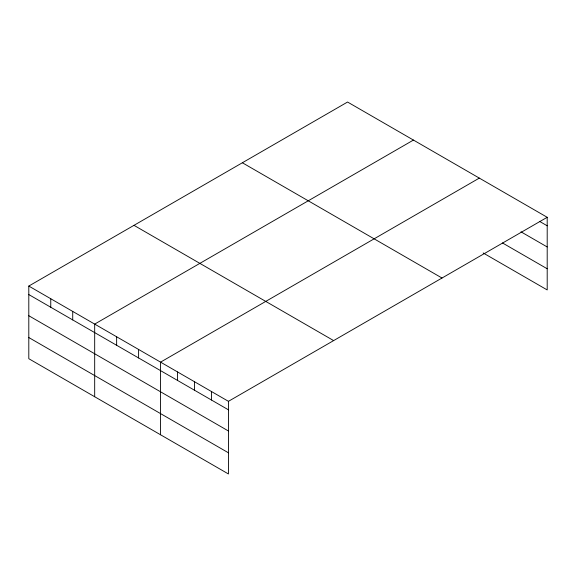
<?xml version="1.0" encoding="UTF-8"?>
<svg xmlns="http://www.w3.org/2000/svg" width="576" height="576" viewBox="0 0 576 576"><rect width="100%" height="100%" fill="white"/><g stroke="black" fill="none" stroke-linecap="round" stroke-linejoin="round"><path stroke-width="0.86" d="M28.8 286.063L228.442 401.328L228.442 473.969L28.8 358.704L28.8 286.063L347.558 102.031L547.2 217.296L547.2 289.937L483.178 252.972M413.438 140.069L94.68 324.101L94.68 396.742M479.318 178.106L160.56 362.138L160.56 434.779M228.442 401.328L547.2 217.296M539.489 221.335L547.2 225.792M520.978 231.818L547.2 246.96M502.459 242.935L547.2 268.769M242.366 162.763L442.008 278.028M133.992 225.338L333.634 340.596M28.8 294.566L228.442 409.824M28.8 315.727L228.442 430.992M28.8 337.536L228.442 452.801M211.471 391.529L211.471 400.025M194.501 381.737L194.501 390.233M177.53 371.938L177.53 380.434M138.6 349.459L138.6 357.955M116.64 336.78L116.64 345.276M72.72 311.422L72.72 319.918M50.76 298.742L50.76 307.246"/></g></svg>
